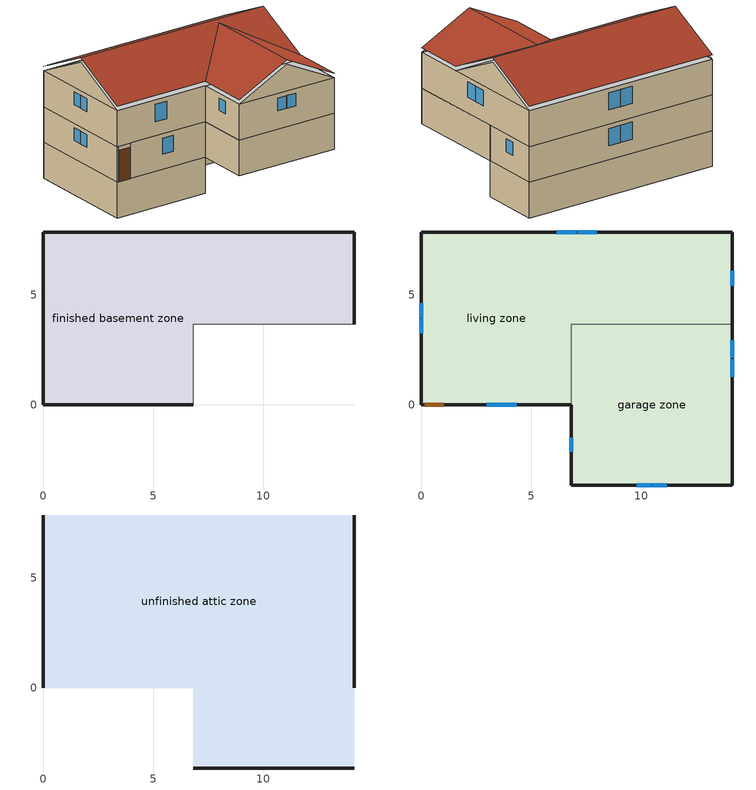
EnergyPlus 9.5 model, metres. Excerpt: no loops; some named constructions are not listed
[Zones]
finished basement zone
 floor foundation (FloorFndGrndFinB): 0,0 0,7.86 14.14,7.86 14.14,3.66 6.83,3.66 6.83,0 z-2.44
 wall foundation (WallFndGrndFinB): 14.14,3.66 14.14,7.86 0,7.86 0,0 6.83,0 z-2.44:0
 wall adiabatic (WallFndGrndFinB): 6.83,0 6.83,3.66 14.14,3.66 z-2.44:0
garage zone
 floor foundation (FloorFndGrndUnfinSlab): 6.83,-3.66 6.83,3.66 14.14,3.66 14.14,-3.66 z0
 wall outside (WallExtUninsUnfin): 6.83,0 6.83,-3.66 14.14,-3.66 14.14,3.66 z0:2.44
 wall to living zone (WallIntFinInsUnfin Reversed): 14.14,3.66 6.83,3.66 6.83,0 z0:2.44
living zone
 floor to garage zone (FloorFinInsUnfin): 14.14,3.66 14.14,-3.66 6.83,-3.66 6.83,3.66 z2.44
 floor to finished basement zone (FloorFinUninsFin): 0,0 0,7.86 14.14,7.86 14.14,3.66 6.83,3.66 6.83,0 z0
 wall outside (WallExtInsFin): 14.14,3.66 14.14,7.86 0,7.86 0,0 0.13,0 1.05,0 6.83,0 z0:2.44; 0,7.86 0,0 6.83,0 6.83,-3.66 14.14,-3.66 14.14,7.86 0,7.86 z2.44:4.88
 window (WindowConstruction): 14.14,5.42 14.14,6.1 z1.23:2.13; 3.53,0 4.35,0 z1.04:2.13; 0,4.62 0,3.96 / 0,3.9 0,3.24 z3.7:4.57; 7.98,7.86 7.1,7.86 / 7.04,7.86 6.16,7.86 z3.4:4.57; 14.14,1.27 14.14,2.07 / 14.14,2.13 14.14,2.93 z3.51:4.57; 9.81,-3.66 10.46,-3.66 / 10.52,-3.66 11.17,-3.66 z3.71:4.57; 6.83,-1.51 6.83,-2.15 z3.73:4.57; 2.97,0 3.86,0 z3.39:4.57; 0,4.62 0,3.96 / 0,3.9 0,3.24 z1.26:2.13; 7.98,7.86 7.1,7.86 / 7.04,7.86 6.16,7.86 z0.96:2.13
 door (Door): 0.15,0 1.02,0 z0:2.13
unfinished attic zone
 floor to living zone (FloorFinInsUnfinAttic): 14.14,7.86 14.14,0 0,0 0,7.86 z4.88; 6.83,-3.66 6.83,0 14.14,0 14.14,-3.66 z4.88
 wall outside (WallExtUninsUnfin): 0,3.93,6.84 0,7.86,4.88 0,0,4.88; 14.14,3.93,6.84 14.14,0,4.88 14.14,7.86,4.88; 6.83,-3.66,4.88 14.14,-3.66,4.88 10.49,-3.66,6.71
 roof outside (RoofUnfinInsExt): 0,3.93,7.15 14.14,3.93,7.15 14.14,7.86,5.18 0,7.86,5.18; 6.83,0,5.18 6.83,-3.66,5.18 10.49,-3.66,7.01 10.49,3.66,7.01; 14.14,0,5.18 10.49,3.66,7.01 10.49,-3.66,7.01 14.14,-3.66,5.18; 0,3.93,7.15 0,0,5.18 6.83,0,5.18 10.49,3.66,7.01 14.14,0,5.18 14.14,3.93,7.15
[Material] Roughness=Rough
Name | Thickness {m} | Conductivity {W/m-K} | Density {kg/m3} | Specific Heat {J/kg-K} | Thermal Absorptance | Solar Absorptance | Visible Absorptance
Drywall 0.5 in. | 0.0127 | 0.160291 | 801 | 837.4 | 0.9 | 0.5 | 0.1
Floor Covering | 0.0127 | 0.0433444 | 54.468 | 1339.84 | 0.9 | 0.9 | 0.7
FloorIns | 0.1397 | 1.90491 | 67.691 | 1210.98 | 0.82 | 0.3 | 0.3
FloorUAAdditionalCeilingIns | 0.196342 | 0.0539976 | 16.02 | 1046.75 | 0.9 | 0.7 | 0.7
FloorUATrussandIns | 0.0889 | 0.0564573 | 50.7834 | 1165.1 | 0.9 | 0.5 | 0.9
RoofSheathing | 0.01905 | 0.115458 | 512.64 | 1214.23 | 0.82 | 0.3 | 0.3
WallSheathing | 0.0127 | 0.115458 | 512.64 | 1214.23 | 0.82 | 0.3 | 0.3
WallStudAndCavity 1 | 0.1397 | 0.0595086 | 148.393 | 1174.04 | 0.82 | 0.3 | 0.82
Wood Floor | 0.015875 | 0.115458 | 544.68 | 1214.23 | 0.9 | 0.7 | 0.7
[Construction]
FloorFinInsUnfin Reversed: Floor Covering, Wood Floor, RoofSheathing, FloorIns
FloorFinInsUnfinAttic Reversed: FloorUAAdditionalCeilingIns, FloorUATrussandIns, Drywall 0.5 in.
WallIntFinInsUnfin: WallSheathing, WallStudAndCavity 1
[Schedule:Day:Interval]
res mv_1 bath exhaust schedule allday1; res mv_1 bath exhaust schedule allday10; res mv_1 bath exhaust schedule allday11; res mv_1 bath exhaust schedule allday12; res mv_1 bath exhaust schedule allday2; res mv_1 bath exhaust schedule allday3; res mv_1 bath exhaust schedule allday4; res mv_1 bath exhaust schedule allday5; res mv_1 bath exhaust schedule allday6; res mv_1 bath exhaust schedule allday7; res mv_1 bath exhaust schedule allday7 after Power Outage; res mv_1 bath exhaust schedule allday8; res mv_1 bath exhaust schedule allday9: No, 21:00, 0, 22:00, 1, 24:00, 0
res mv_1 bath exhaust schedule allday7 During Power Outage; res mv_1 bath exhaust schedule allday7 Start Power Outage; res mv_1 range exhaust schedule allday7 During Power Outage; res mv_1 range exhaust schedule allday7 Start Power Outage; res nv_1 availability schedule allday1 on 6 During Power Outage; res nv_1 temp schedule allday7 During Power Outage: No, 01:00, 0, 02:00, 0, 03:00, 0, 04:00, 0, 05:00, 0, 06:00, 0, 07:00, 0, 08:00, 0, 09:00, 0, 10:00, 0, 11:00, 0, 12:00, 0, 13:00, 0, 14:00, 0, 15:00, 0, 16:00, 0, 17:00, 0, 18:00, 0, 19:00, 0, 20:00, 0, 21:00, 0, 22:00, 0, 23:00, 0, 24:00, 0
res mv_1 bath exhaust schedule allday7 End Power Outage: No, 01:00, 0, 02:00, 0, 03:00, 0, 04:00, 0, 05:00, 0, 06:00, 0, 07:00, 0, 08:00, 0, 09:00, 0, 10:00, 0, 11:00, 0, 12:00, 0, 13:00, 0, 14:00, 0, 15:00, 0, 16:00, 0, 17:00, 0, 18:00, 0, 19:00, 0, 20:00, 0, 21:00, 0, 22:00, 1, 23:00, 0, 24:00, 0
res mv_1 bath exhaust schedule summer design; res mv_1 range exhaust schedule summer design: No, 24:00, 1
res mv_1 bath exhaust schedule winter design; res mv_1 range exhaust schedule winter design; Schedule Day 11; Schedule Day 12; Schedule Day 15; Schedule Day 16: No, 24:00, 0
res mv_1 range exhaust schedule allday1; res mv_1 range exhaust schedule allday10; res mv_1 range exhaust schedule allday11; res mv_1 range exhaust schedule allday12; res mv_1 range exhaust schedule allday2; res mv_1 range exhaust schedule allday3; res mv_1 range exhaust schedule allday4; res mv_1 range exhaust schedule allday5; res mv_1 range exhaust schedule allday6; res mv_1 range exhaust schedule allday7; res mv_1 range exhaust schedule allday7 after Power Outage; res mv_1 range exhaust schedule allday8; res mv_1 range exhaust schedule allday9: No, 17:00, 0, 18:00, 1, 24:00, 0
res mv_1 range exhaust schedule allday7 End Power Outage: No, 01:00, 0, 02:00, 0, 03:00, 0, 04:00, 0, 05:00, 0, 06:00, 0, 07:00, 0, 08:00, 0, 09:00, 0, 10:00, 0, 11:00, 0, 12:00, 0, 13:00, 0, 14:00, 0, 15:00, 0, 16:00, 0, 17:00, 0, 18:00, 1, 19:00, 0, 20:00, 0, 21:00, 0, 22:00, 0, 23:00, 0, 24:00, 0
res nv_1 availability schedule allday1 on; res nv_1 availability schedule allday1 on 1; res nv_1 availability schedule allday1 on 10; res nv_1 availability schedule allday1 on 11; res nv_1 availability schedule allday1 on 2; res nv_1 availability schedule allday1 on 3; res nv_1 availability schedule allday1 on 4; res nv_1 availability schedule allday1 on 5; res nv_1 availability schedule allday1 on 6; res nv_1 availability schedule allday1 on 6 after Power Outage; res nv_1 availability schedule allday1 on 7; res nv_1 availability schedule allday1 on 8; res nv_1 availability schedule allday1 on 9: No, 01:00, 1, 02:00, 1, 03:00, 1, 04:00, 1, 05:00, 1, 06:00, 1, 07:00, 1, 08:00, 1, 09:00, 1, 10:00, 1, 11:00, 1, 12:00, 1, 13:00, 1, 14:00, 1, 15:00, 1, 16:00, 1, 17:00, 1, 18:00, 1, 19:00, 1, 20:00, 1, 21:00, 1, 22:00, 1, 23:00, 1, 24:00, 1
res nv_1 temp schedule allday1; res nv_1 temp schedule allday10; res nv_1 temp schedule allday11; res nv_1 temp schedule allday12; res nv_1 temp schedule allday2; res nv_1 temp schedule allday3; res nv_1 temp schedule allday4; res nv_1 temp schedule allday5; res nv_1 temp schedule allday9: No, 24:00, 23.3333
res nv_1 temp schedule allday6; res nv_1 temp schedule allday7; res nv_1 temp schedule allday7 after Power Outage; res nv_1 temp schedule allday8: No, 24:00, 20
res nv_1 temp schedule allday7 End Power Outage: No, 01:00, 0, 02:00, 0, 03:00, 0, 04:00, 0, 05:00, 0, 06:00, 0, 07:00, 0, 08:00, 0, 09:00, 0, 10:00, 0, 11:00, 0, 12:00, 0, 13:00, 20, 14:00, 20, 15:00, 20, 16:00, 20, 17:00, 20, 18:00, 20, 19:00, 20, 20:00, 20, 21:00, 20, 22:00, 20, 23:00, 20, 24:00, 20
res nv_1 temp schedule allday7 Start Power Outage: No, 01:00, 20, 02:00, 20, 03:00, 20, 04:00, 20, 05:00, 20, 06:00, 20, 07:00, 20, 08:00, 20, 09:00, 20, 10:00, 20, 11:00, 20, 12:00, 20, 13:00, 20, 14:00, 0, 15:00, 0, 16:00, 0, 17:00, 0, 18:00, 0, 19:00, 0, 20:00, 0, 21:00, 0, 22:00, 0, 23:00, 0, 24:00, 0
[Schedule:Week:Daily]
res nv_1 avail schedule Week Rule - Feb25-Mar3: Schedule Day 12, res nv_1 availability schedule allday1 on 1, Schedule Day 12, res nv_1 availability schedule allday1 on 1, Schedule Day 12, res nv_1 availability schedule allday1 on 2, Schedule Day 12, Schedule Day 12, Schedule Day 12, Schedule Day 12, Schedule Day 12, Schedule Day 12
res nv_1 avail schedule Week Rule - Mar4-Mar31: Schedule Day 12, res nv_1 availability schedule allday1 on 2, Schedule Day 12, res nv_1 availability schedule allday1 on 2, Schedule Day 12, res nv_1 availability schedule allday1 on 2, Schedule Day 12, Schedule Day 12, Schedule Day 12, Schedule Day 12, Schedule Day 12, Schedule Day 12
res nv_1 avail schedule Week Rule - Apr1-Apr28: Schedule Day 12, res nv_1 availability schedule allday1 on 3, Schedule Day 12, res nv_1 availability schedule allday1 on 3, Schedule Day 12, res nv_1 availability schedule allday1 on 3, Schedule Day 12, Schedule Day 12, Schedule Day 12, Schedule Day 12, Schedule Day 12, Schedule Day 12
res nv_1 avail schedule Week Rule - Apr29-May5: Schedule Day 12, res nv_1 availability schedule allday1 on 3, Schedule Day 12, res nv_1 availability schedule allday1 on 4, Schedule Day 12, res nv_1 availability schedule allday1 on 4, Schedule Day 12, Schedule Day 12, Schedule Day 12, Schedule Day 12, Schedule Day 12, Schedule Day 12
res nv_1 avail schedule Week Rule - May6-May26: Schedule Day 12, res nv_1 availability schedule allday1 on 4, Schedule Day 12, res nv_1 availability schedule allday1 on 4, Schedule Day 12, res nv_1 availability schedule allday1 on 4, Schedule Day 12, Schedule Day 12, Schedule Day 12, Schedule Day 12, Schedule Day 12, Schedule Day 12
res nv_1 avail schedule Week Rule - May27-Jun2: Schedule Day 12, res nv_1 availability schedule allday1 on 4, Schedule Day 12, res nv_1 availability schedule allday1 on 4, Schedule Day 12, res nv_1 availability schedule allday1 on 5, Schedule Day 12, Schedule Day 12, Schedule Day 12, Schedule Day 12, Schedule Day 12, Schedule Day 12
res nv_1 avail schedule Week Rule - Jun3-Jun30: Schedule Day 12, res nv_1 availability schedule allday1 on 5, Schedule Day 12, res nv_1 availability schedule allday1 on 5, Schedule Day 12, res nv_1 availability schedule allday1 on 5, Schedule Day 12, Schedule Day 12, Schedule Day 12, Schedule Day 12, Schedule Day 12, Schedule Day 12
res nv_1 avail schedule Week Rule - Jul1-Jul21: Schedule Day 12, res nv_1 availability schedule allday1 on 6, Schedule Day 12, res nv_1 availability schedule allday1 on 6, Schedule Day 12, res nv_1 availability schedule allday1 on 6, Schedule Day 12, Schedule Day 12, Schedule Day 12, Schedule Day 12, Schedule Day 12, Schedule Day 12
res nv_1 avail schedule Week Rule - Jul22-Jul28: Schedule Day 12, res nv_1 availability schedule allday1 on 6, Schedule Day 12, res nv_1 availability schedule allday1 on 6 During Power Outage, Schedule Day 12, res nv_1 availability schedule allday1 on 6 after Power Outage, Schedule Day 12, Schedule Day 12, Schedule Day 12, Schedule Day 12, Schedule Day 12, Schedule Day 12
res nv_1 avail schedule Week Rule - Jul29-Aug4: Schedule Day 12, res nv_1 availability schedule allday1 on 6 after Power Outage, Schedule Day 12, res nv_1 availability schedule allday1 on 7, Schedule Day 12, res nv_1 availability schedule allday1 on 7, Schedule Day 12, Schedule Day 12, Schedule Day 12, Schedule Day 12, Schedule Day 12, Schedule Day 12
res nv_1 avail schedule Week Rule - Aug5-Sep1: Schedule Day 12, res nv_1 availability schedule allday1 on 7, Schedule Day 12, res nv_1 availability schedule allday1 on 7, Schedule Day 12, res nv_1 availability schedule allday1 on 7, Schedule Day 12, Schedule Day 12, Schedule Day 12, Schedule Day 12, Schedule Day 12, Schedule Day 12
res nv_1 avail schedule Week Rule - Sep2-Sep29: Schedule Day 12, res nv_1 availability schedule allday1 on 8, Schedule Day 12, res nv_1 availability schedule allday1 on 8, Schedule Day 12, res nv_1 availability schedule allday1 on 8, Schedule Day 12, Schedule Day 12, Schedule Day 12, Schedule Day 12, Schedule Day 12, Schedule Day 12
res nv_1 avail schedule Week Rule - Sep30-Oct27: Schedule Day 12, res nv_1 availability schedule allday1 on 9, Schedule Day 12, res nv_1 availability schedule allday1 on 9, Schedule Day 12, res nv_1 availability schedule allday1 on 9, Schedule Day 12, Schedule Day 12, Schedule Day 12, Schedule Day 12, Schedule Day 12, Schedule Day 12
res nv_1 avail schedule Week Rule - Oct28-Nov3: Schedule Day 12, res nv_1 availability schedule allday1 on 9, Schedule Day 12, res nv_1 availability schedule allday1 on 9, Schedule Day 12, res nv_1 availability schedule allday1 on 10, Schedule Day 12, Schedule Day 12, Schedule Day 12, Schedule Day 12, Schedule Day 12, Schedule Day 12
res nv_1 avail schedule Week Rule - Nov4-Dec1: Schedule Day 12, res nv_1 availability schedule allday1 on 10, Schedule Day 12, res nv_1 availability schedule allday1 on 10, Schedule Day 12, res nv_1 availability schedule allday1 on 10, Schedule Day 12, Schedule Day 12, Schedule Day 12, Schedule Day 12, Schedule Day 12, Schedule Day 12
res nv_1 avail schedule Week Rule - Dec2-Dec31: Schedule Day 12, res nv_1 availability schedule allday1 on 11, Schedule Day 12, res nv_1 availability schedule allday1 on 11, Schedule Day 12, res nv_1 availability schedule allday1 on 11, Schedule Day 12, Schedule Day 12, Schedule Day 12, Schedule Day 12, Schedule Day 12, Schedule Day 12
res nv_1 temp schedule Week Rule - Jan1-Jan27: res nv_1 temp schedule allday1, res nv_1 temp schedule allday1, res nv_1 temp schedule allday1, res nv_1 temp schedule allday1, res nv_1 temp schedule allday1, res nv_1 temp schedule allday1, res nv_1 temp schedule allday1, Schedule Day 11, Schedule Day 11, Schedule Day 11, Schedule Day 11, Schedule Day 11
res nv_1 temp schedule Week Rule - Jan28-Feb3: res nv_1 temp schedule allday1, res nv_1 temp schedule allday1, res nv_1 temp schedule allday1, res nv_1 temp schedule allday1, res nv_1 temp schedule allday2, res nv_1 temp schedule allday2, res nv_1 temp schedule allday2, Schedule Day 11, Schedule Day 11, Schedule Day 11, Schedule Day 11, Schedule Day 11
res nv_1 temp schedule Week Rule - Feb4-Feb24: res nv_1 temp schedule allday2, res nv_1 temp schedule allday2, res nv_1 temp schedule allday2, res nv_1 temp schedule allday2, res nv_1 temp schedule allday2, res nv_1 temp schedule allday2, res nv_1 temp schedule allday2, Schedule Day 11, Schedule Day 11, Schedule Day 11, Schedule Day 11, Schedule Day 11
res nv_1 temp schedule Week Rule - Feb25-Mar3: res nv_1 temp schedule allday2, res nv_1 temp schedule allday2, res nv_1 temp schedule allday2, res nv_1 temp schedule allday2, res nv_1 temp schedule allday3, res nv_1 temp schedule allday3, res nv_1 temp schedule allday3, Schedule Day 11, Schedule Day 11, Schedule Day 11, Schedule Day 11, Schedule Day 11
res nv_1 temp schedule Week Rule - Mar4-Mar31: res nv_1 temp schedule allday3, res nv_1 temp schedule allday3, res nv_1 temp schedule allday3, res nv_1 temp schedule allday3, res nv_1 temp schedule allday3, res nv_1 temp schedule allday3, res nv_1 temp schedule allday3, Schedule Day 11, Schedule Day 11, Schedule Day 11, Schedule Day 11, Schedule Day 11
res nv_1 temp schedule Week Rule - Apr1-Apr28: res nv_1 temp schedule allday4, res nv_1 temp schedule allday4, res nv_1 temp schedule allday4, res nv_1 temp schedule allday4, res nv_1 temp schedule allday4, res nv_1 temp schedule allday4, res nv_1 temp schedule allday4, Schedule Day 11, Schedule Day 11, Schedule Day 11, Schedule Day 11, Schedule Day 11
res nv_1 temp schedule Week Rule - Apr29-May5: res nv_1 temp schedule allday4, res nv_1 temp schedule allday4, res nv_1 temp schedule allday5, res nv_1 temp schedule allday5, res nv_1 temp schedule allday5, res nv_1 temp schedule allday5, res nv_1 temp schedule allday5, Schedule Day 11, Schedule Day 11, Schedule Day 11, Schedule Day 11, Schedule Day 11
res nv_1 temp schedule Week Rule - May6-May26: res nv_1 temp schedule allday5, res nv_1 temp schedule allday5, res nv_1 temp schedule allday5, res nv_1 temp schedule allday5, res nv_1 temp schedule allday5, res nv_1 temp schedule allday5, res nv_1 temp schedule allday5, Schedule Day 11, Schedule Day 11, Schedule Day 11, Schedule Day 11, Schedule Day 11
res nv_1 temp schedule Week Rule - May27-Jun2: res nv_1 temp schedule allday5, res nv_1 temp schedule allday5, res nv_1 temp schedule allday5, res nv_1 temp schedule allday5, res nv_1 temp schedule allday5, res nv_1 temp schedule allday6, res nv_1 temp schedule allday6, Schedule Day 11, Schedule Day 11, Schedule Day 11, Schedule Day 11, Schedule Day 11
res nv_1 temp schedule Week Rule - Jun3-Jun30: res nv_1 temp schedule allday6, res nv_1 temp schedule allday6, res nv_1 temp schedule allday6, res nv_1 temp schedule allday6, res nv_1 temp schedule allday6, res nv_1 temp schedule allday6, res nv_1 temp schedule allday6, Schedule Day 11, Schedule Day 11, Schedule Day 11, Schedule Day 11, Schedule Day 11
res nv_1 temp schedule Week Rule - Jul1-Jul21: res nv_1 temp schedule allday7, res nv_1 temp schedule allday7, res nv_1 temp schedule allday7, res nv_1 temp schedule allday7, res nv_1 temp schedule allday7, res nv_1 temp schedule allday7, res nv_1 temp schedule allday7, Schedule Day 11, Schedule Day 11, Schedule Day 11, Schedule Day 11, Schedule Day 11
res nv_1 temp schedule Week Rule - Jul22-Jul28: res nv_1 temp schedule allday7, res nv_1 temp schedule allday7, res nv_1 temp schedule allday7 Start Power Outage, res nv_1 temp schedule allday7 During Power Outage, res nv_1 temp schedule allday7 End Power Outage, res nv_1 temp schedule allday7 after Power Outage, res nv_1 temp schedule allday7 after Power Outage, Schedule Day 11, Schedule Day 11, Schedule Day 11, Schedule Day 11, Schedule Day 11
res nv_1 temp schedule Week Rule - Jul29-Aug4: res nv_1 temp schedule allday7 after Power Outage, res nv_1 temp schedule allday7 after Power Outage, res nv_1 temp schedule allday7 after Power Outage, res nv_1 temp schedule allday8, res nv_1 temp schedule allday8, res nv_1 temp schedule allday8, res nv_1 temp schedule allday8, Schedule Day 11, Schedule Day 11, Schedule Day 11, Schedule Day 11, Schedule Day 11
res nv_1 temp schedule Week Rule - Aug5-Aug25: res nv_1 temp schedule allday8, res nv_1 temp schedule allday8, res nv_1 temp schedule allday8, res nv_1 temp schedule allday8, res nv_1 temp schedule allday8, res nv_1 temp schedule allday8, res nv_1 temp schedule allday8, Schedule Day 11, Schedule Day 11, Schedule Day 11, Schedule Day 11, Schedule Day 11
res nv_1 temp schedule Week Rule - Aug26-Sep1: res nv_1 temp schedule allday8, res nv_1 temp schedule allday8, res nv_1 temp schedule allday8, res nv_1 temp schedule allday8, res nv_1 temp schedule allday8, res nv_1 temp schedule allday8, res nv_1 temp schedule allday9, Schedule Day 11, Schedule Day 11, Schedule Day 11, Schedule Day 11, Schedule Day 11
res nv_1 temp schedule Week Rule - Sep2-Sep29: res nv_1 temp schedule allday9, res nv_1 temp schedule allday9, res nv_1 temp schedule allday9, res nv_1 temp schedule allday9, res nv_1 temp schedule allday9, res nv_1 temp schedule allday9, res nv_1 temp schedule allday9, Schedule Day 11, Schedule Day 11, Schedule Day 11, Schedule Day 11, Schedule Day 11
res nv_1 temp schedule Week Rule - Sep30-Oct6: res nv_1 temp schedule allday9, res nv_1 temp schedule allday10, res nv_1 temp schedule allday10, res nv_1 temp schedule allday10, res nv_1 temp schedule allday10, res nv_1 temp schedule allday10, res nv_1 temp schedule allday10, Schedule Day 11, Schedule Day 11, Schedule Day 11, Schedule Day 11, Schedule Day 11
res nv_1 temp schedule Week Rule - Oct7-Oct27: res nv_1 temp schedule allday10, res nv_1 temp schedule allday10, res nv_1 temp schedule allday10, res nv_1 temp schedule allday10, res nv_1 temp schedule allday10, res nv_1 temp schedule allday10, res nv_1 temp schedule allday10, Schedule Day 11, Schedule Day 11, Schedule Day 11, Schedule Day 11, Schedule Day 11
res nv_1 temp schedule Week Rule - Oct28-Nov3: res nv_1 temp schedule allday10, res nv_1 temp schedule allday10, res nv_1 temp schedule allday10, res nv_1 temp schedule allday10, res nv_1 temp schedule allday11, res nv_1 temp schedule allday11, res nv_1 temp schedule allday11, Schedule Day 11, Schedule Day 11, Schedule Day 11, Schedule Day 11, Schedule Day 11
res nv_1 temp schedule Week Rule - Nov4-Nov24: res nv_1 temp schedule allday11, res nv_1 temp schedule allday11, res nv_1 temp schedule allday11, res nv_1 temp schedule allday11, res nv_1 temp schedule allday11, res nv_1 temp schedule allday11, res nv_1 temp schedule allday11, Schedule Day 11, Schedule Day 11, Schedule Day 11, Schedule Day 11, Schedule Day 11
res nv_1 temp schedule Week Rule - Nov25-Dec1: res nv_1 temp schedule allday11, res nv_1 temp schedule allday11, res nv_1 temp schedule allday11, res nv_1 temp schedule allday11, res nv_1 temp schedule allday11, res nv_1 temp schedule allday11, res nv_1 temp schedule allday12, Schedule Day 11, Schedule Day 11, Schedule Day 11, Schedule Day 11, Schedule Day 11
res nv_1 temp schedule Week Rule - Dec2-Dec31: res nv_1 temp schedule allday12, res nv_1 temp schedule allday12, res nv_1 temp schedule allday12, res nv_1 temp schedule allday12, res nv_1 temp schedule allday12, res nv_1 temp schedule allday12, res nv_1 temp schedule allday12, Schedule Day 11, Schedule Day 11, Schedule Day 11, Schedule Day 11, Schedule Day 11
